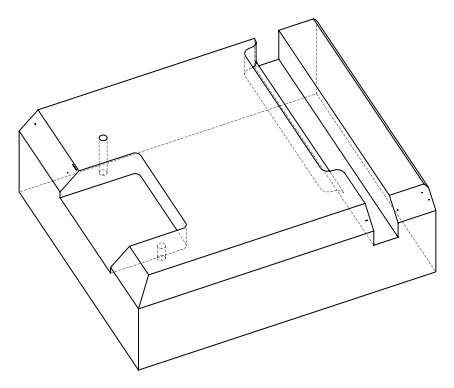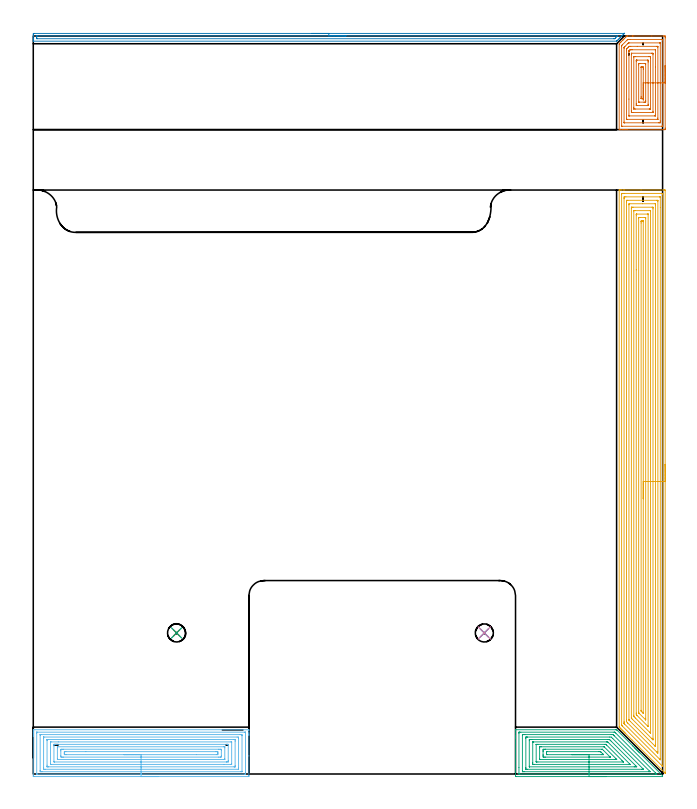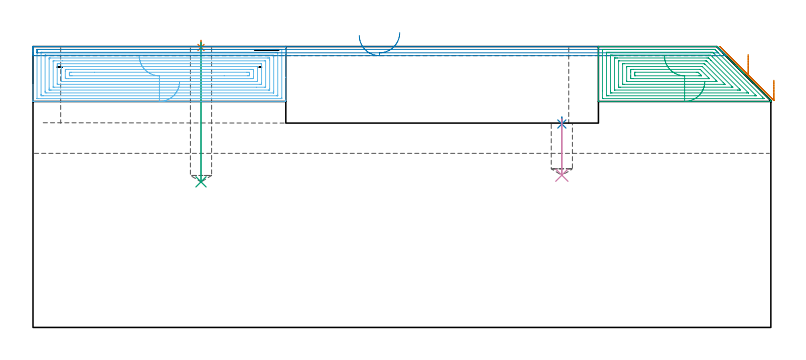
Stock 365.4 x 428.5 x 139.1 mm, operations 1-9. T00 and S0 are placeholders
(PLAN: 12 operations, 4 tool changes, 148.2 min)
(1 SPOT_DRILL | STEP1POCKET | NXT0321_9005460120000 | 0.03 min | 1 mm3)
(2 SPOT_DRILL_1 | STEP1POCKET_1 | NXT0321_9005460120000 | 0.04 min | 4166 mm3)
(3 DRILL_BLIND_HOLE_INTO_CENTER | STEP1POCKET | UGT0301_500 | 0.28 min | 5589 mm3)
(4 DRILL_BLIND_HOLE_INTO_CENTER_1 | STEP1POCKET_1 | UGT0301_500 | 0.12 min | 2106 mm3)
(5 AREA_MILL | FG_CHAMFER_SURFACE | UGT0205_001 | 26.37 min | 123327 mm3)
(6 AREA_MILL_1 | FG_CHAMFER_SURFACE_1 | UGT0205_001 | 10.41 min | 49435 mm3)
(7 AREA_MILL_2 | FG_CHAMFER_SURFACE_2 | UGT0205_001 | 4.66 min | 22391 mm3)
(8 AREA_MILL_3 | FG_CHAMFER_SURFACE_3 | UGT0205_001 | 5.63 min | 3437 mm3)
(9 AREA_MILL_4 | FG_CHAMFER_SURFACE_4 | UGT0205_001 | 6.2 min | 28720 mm3)
(10 MILL_OPEN_POCKET | POCKET_OPEN | NXT0201_012 | Follow Part, ap 4, ae 75% | 42.5 min | 713373 mm3)
(11 MILL_SLOT | SLOT_PARTIAL_RECTANGULAR | NXT0201_012 | Follow Part, ap 4, ae 75% | 48.45 min | 647174 mm3)
(12 MILL_RECTANGULAR_SLOT | SLOT_RECTANGULAR | UGT0201_004 | Follow Part, ap 8, ae 75% | 3.51 min | 192039 mm3)
(TOOL NXT0321_9005460120000 | NC Spot Drill, 142deg, 12mm, Carbide, Uncoated | D12 PA142 FL30 Z2)
(TOOL UGT0301_500 | Carbide Drill 10.5 mm | D10.5 PA118 FL87 Z2)
(TOOL UGT0205_001 | Chamfer Mill 20 x 3 x 45 deg. | D20 FL50 Z2)
(TOOL NXT0201_012 | ENDMILL 16mm [2P460-1600-NA 1630] | D16 FL38 Z6)
(TOOL UGT0201_004 | End Mill 32 mm | D32 FL53 Z6)
(OP 1 SPOT_DRILL)
G17 G21 G94 G90
T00 M6
G54
G17 G0 G90 X83.2 Y81.9 S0 M3
G43 Z149.1 H0
G94 G81 G98 Z138.648 F250. R142.1
G80
M5
M2
(OP 2 SPOT_DRILL_1)
G17 G21 G94 G90
T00 M6
G54
G17 G0 G90 X261.9 Y81.9 S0 M3
G43 Z149.1 H0
G94 G81 G98 Z100.748 F250. R104.2
G80
M5
M2
(OP 3 DRILL_BLIND_HOLE_INTO_CENTER)
G17 G21 G94 G90
T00 M6
G54
G17 G0 G90 X83.2 Y81.9 S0 M3
G43 Z149.1 H0
G94 G81 G98 Z72.1 F250. R141.1
G80
M5
M2
(OP 4 DRILL_BLIND_HOLE_INTO_CENTER_1)
G17 G21 G94 G90
T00 M6
G54
G17 G0 G90 X261.9 Y81.9 S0 M3
G43 Z149.1 H0
G94 G81 G98 Z75.4 F250. R103.2
G80
M5
M2
(OP 5 AREA_MILL)
G17 G21 G94 G90
T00 M6
G54
G17 G0 G90 X366.9 Y179.8 S1061 M3
G43 Z149.1 H0
Z122.4
G94 G1 Y179.762 Z121.528 F250.
Y179.648 Z120.664
Y179.459 Z119.812
Y179.197 Z118.98
Y178.863 Z118.174
Y178.46 Z117.4
Y177.992 Z116.664
Y177.46 Z115.972
Y176.871 Z115.329
Y176.228 Z114.74
Y175.536 Z114.208
Y174.8 Z113.74
Y174.026 Z113.337
Y173.22 Z113.003
Y172.388 Z112.741
Y171.536 Z112.552
Y170.672 Z112.438
Y169.8 Z112.4
X366.899 Y0.661 Z112.401
X366.898 Y0.628
X366.892 Y0.517 Z112.406
X366.834 Y0.57 Z112.464
X366.739 Y0.661 Z112.559
X347.596 Y19.804 Z131.703
X343.978 Y23.421 Z135.32
X343.809 Y23.589 Z135.486
X343.642 Y23.757 Z135.656
X343.532 Y23.867 Z135.766
X343.366 Y24.032 Z135.929
X343.203 Y24.196 Z136.095
X343.086 Y24.313 Z136.212
X342.923 Y24.474 Z136.372
X342.763 Y24.636 Z136.535
X342.639 Y24.76 Z136.659
X342.48 Y24.917 Z136.815
X342.324 Y25.075 Z136.974
X342.193 Y25.206 Z137.105
X342.038 Y25.36 Z137.258
X341.885 Y25.514 Z137.413
X341.747 Y25.652 Z137.551
X341.595 Y25.803 Z137.701
X341.445 Y25.954 Z137.852
X341.3 Y26.099 Z137.997
X341.152 Y26.246 Z138.143
X341.006 Y26.393 Z138.292
X340.854 Y26.545 Z138.444
X340.709 Y26.689 Z138.586
X340.567 Y26.832 Z138.731
X340.408 Y26.991 Z138.89
X340.241 Y27.162 Z139.055
X340.204 Y27.205 Z139.089
X340.2 Y27.437 Z139.1
Y338.94
X340.202 Y339.091 Z139.088
X340.224 Y339.1 Z139.067
X340.566 Z138.733
X340.957 Z138.342
X341.595 Z137.7
X342.799 Z136.498
X343.366 Z135.928
X352.895 Z126.403
X366.391 Z112.906
X366.677 Y339.097 Z112.621
X366.892 Y339.09 Z112.406
X366.899 Y338.873 Z112.399
X366.9 Y169.8 Z112.4
X365.486 Z113.814
X365.485 Y4.677 Z113.815
X365.481 Y4.479 Z113.819
X365.479 Y4.395 Z113.821
X365.435 Y4.427 Z113.865
X365.37 Y4.487 Z113.93
X365.174 Y4.677 Z114.126
X341.967 Y27.884 Z137.333
X341.794 Y28.06 Z137.506
X341.657 Y28.203 Z137.643
X341.621 Y28.244 Z137.679
X341.619 Y28.267 Z137.681
X341.617 Y28.32 Z137.683
X341.614 Y28.757 Z137.686
Y336.708
X341.616 Y336.926 Z137.684
X341.619 Y337.035 Z137.681
X341.621 Y337.081 Z137.679
X341.703 Y337.09 Z137.597
X342.094 Y337.098 Z137.206
X342.48 Y337.099 Z136.82
X342.977 Y337.1 Z136.323
X365.117 Z114.183
X365.356 Y337.097 Z113.944
X365.459 Y337.092 Z113.841
X365.475 Y337.09 Z113.825
X365.479 Y337.078 Z113.821
X365.482 Y337.03 Z113.818
X365.485 Y336.929 Z113.815
X365.486 Y336.728 Z113.814
Y169.8
X364.072 Z115.228
X364.071 Y8.801 Z115.229
X364.067 Y8.247 Z115.233
X364.056 Z115.244
X363.734 Y8.566 Z115.566
X343.366 Y28.933 Z135.934
X343.184 Y29.118 Z136.116
X343.094 Y29.212 Z136.206
X343.051 Y29.261 Z136.249
X343.035 Y29.287 Z136.265
X343.034 Y29.329 Z136.266
X343.03 Y29.669 Z136.27
X343.029 Y30.009 Z136.271
X343.028 Y30.561 Z136.272
X343.029 Y334.03 Z136.271
Y334.369
X343.034 Y334.923 Z136.266
X343.035 Y335.083 Z136.265
X343.195 Y335.095 Z136.105
X343.366 Y335.097 Z135.934
X344.076 Y335.1 Z135.224
X363.734 Y335.099 Z115.566
X363.91 Y335.097 Z115.39
X364.027 Y335.093 Z115.273
X364.064 Y335.09 Z115.236
X364.066 Y335.076 Z115.234
X364.069 Y335.036 Z115.231
X364.071 Y334.923 Z115.229
X364.072 Y328.898 Z115.228
Y169.8
X362.657 Z116.643
Y12.903
X362.65 Y12.111 Z116.65
X362.572 Y12.185 Z116.728
X362.395 Y12.357 Z116.905
X362.038 Y12.71 Z117.262
X345.137 Y29.613 Z134.163
X345.083 Y29.669 Z134.217
X344.45 Y30.361 Z134.85
X344.443 Y31.454 Z134.857
Y332.245
X344.447 Y332.941 Z134.853
X344.45 Y333.044 Z134.85
X344.454 Y333.09 Z134.846
X344.501 Y333.092 Z134.799
X344.713 Y333.096 Z134.587
X345.137 Y333.1 Z134.163
X345.175 Z134.125
X362. Z117.3
X362.398 Y333.096 Z116.902
X362.596 Y333.092 Z116.704
X362.642 Y333.09 Z116.658
X362.65 Y333.063 Z116.65
X362.652 Y333.002 Z116.648
X362.657 Y332.438 Z116.643
Y169.8
X361.243 Z118.057
Y17.006
X361.239 Y16.28 Z118.061
X361.236 Y16.12 Z118.064
X361.229 Y15.981 Z118.071
X361.077 Y16.126 Z118.223
X360.919 Y16.28 Z118.381
X346.637 Y30.561 Z132.663
X346.023 Y31.185 Z133.277
X345.89 Y31.323 Z133.41
X345.864 Y31.358 Z133.436
X345.861 Y31.399 Z133.439
X345.859 Y31.454 Z133.441
X345.857 Y31.62 Z133.443
Y330.46
X345.858 Y330.626 Z133.442
X345.862 Y330.794 Z133.438
X345.871 Y331.09 Z133.429
X346.023 Y331.094 Z133.277
X346.275 Y331.099 Z133.025
X353.801 Y331.1 Z125.499
X361.077 Y331.099 Z118.223
X361.168 Y331.097 Z118.132
X361.223 Y331.093 Z118.077
X361.233 Y331.091 Z118.067
X361.236 Y331.056 Z118.064
X361.239 Y330.961 Z118.061
X361.243 Y330.627 Z118.057
Y330.46
Y169.8
X359.829 Z119.471
X359.828 Y20.743 Z119.472
X359.826 Y20.219 Z119.474
X359.822 Y19.851 Z119.478
X359.82 Y19.839 Z119.48
X359.802 Y19.851 Z119.498
X359.306 Y20.342 Z119.994
X358.904 Y20.743 Z120.396
X347.794 Y31.855 Z131.506
X347.309 Y32.346 Z131.991
X347.278 Y32.384 Z132.022
X347.276 Y32.413 Z132.024
X347.273 Y32.478 Z132.027
X347.272 Y32.61 Z132.028
X347.271 Y32.873 Z132.029
Y328.309
X347.272 Y328.675 Z132.028
X347.275 Y328.938 Z132.025
X347.278 Y329.068 Z132.022
X347.281 Y329.09 Z132.019
X347.312 Y329.094 Z131.988
X347.374 Y329.098 Z131.926
X347.794 Y329.1 Z131.506
X348.258 Z131.042
X359.306 Y329.099 Z119.994
X359.774 Y329.096 Z119.526
X359.817 Y329.09 Z119.483
X359.822 Y329.048 Z119.478
X359.826 Y328.675 Z119.474
X359.828 Y328.149 Z119.472
X359.829 Y169.8 Z119.471
X358.415 Z120.885
X358.414 Y23.875 Z120.886
X358.413 Y23.766 Z120.887
X358.41 Y23.713 Z120.89
X358.409 Y23.701 Z120.891
X358.394 Y23.714 Z120.906
X358.279 Y23.824 Z121.021
X357.784 Y24.313 Z121.516
X349.565 Y32.532 Z129.735
X348.86 Y33.239 Z130.44
X348.759 Y33.346 Z130.541
X348.7 Y33.409 Z130.6
X348.692 Y33.462 Z130.608
X348.689 Y33.682 Z130.611
X348.685 Y34.125 Z130.615
X348.686 Y327.001 Z130.614
X348.687 Y327.056 Z130.613
X348.689 Y327.082 Z130.611
X348.69 Y327.088 Z130.61
X348.731 Y327.09 Z130.569
X349.148 Y327.098 Z130.152
X349.357 Y327.1 Z129.943
X358.212 Z121.088
X358.327 Y327.098 Z120.973
X358.346 Y327.097 Z120.954
X358.402 Y327.09 Z120.898
X358.414 Y326.896 Z120.886
X358.415 Y326.89 Z120.885
Y169.8
X357. Z122.3
Y27.884
X356.999 Y27.669 Z122.301
X356.997 Y27.595 Z122.303
X356.994 Y27.568 Z122.306
X356.993 Y27.566 Z122.307
X356.971 Y27.584 Z122.329
X356.869 Y27.681 Z122.431
X356.663 Y27.884 Z122.637
X350.451 Y34.097 Z128.849
X350.417 Y34.132 Z128.883
X350.107 Y34.478 Z129.193
X350.102 Y35.024 Z129.198
X350.1 Y35.377 Z129.2
X350.099 Y292.719 Z129.201
X350.1 Y324.566 Z129.2
X350.102 Y324.92 Z129.198
X350.104 Y325.02 Z129.196
X350.106 Y325.077 Z129.194
X350.122 Y325.09 Z129.178
X350.23 Y325.094 Z129.07
X350.451 Y325.1 Z128.849
X356.65 Z122.65
X356.87 Y325.095 Z122.43
X356.977 Y325.09 Z122.323
X356.994 Y325.087 Z122.306
X356.997 Y325.072 Z122.303
X356.999 Y325.042 Z122.301
X357. Y324.969 Z122.3
Y324.751
Y169.8
X355.586 Z123.714
Y32.346
X355.583 Y31.636 Z123.717
X355.579 Y31.454 Z123.721
X355.576 Y31.428 Z123.724
X355.572 Y31.431 Z123.728
X355.544 Y31.454 Z123.756
X351.973 Y35.024 Z127.327
X351.72 Y35.282 Z127.58
X351.551 Y35.457 Z127.749
X351.52 Y35.497 Z127.78
X351.518 Y35.516 Z127.782
X351.516 Y35.559 Z127.784
X351.514 Y35.737 Z127.786
Y35.917
Y322.784
X351.516 Y322.962 Z127.784
X351.518 Y323.051 Z127.782
X351.52 Y323.087 Z127.78
X351.561 Y323.093 Z127.739
X352.222 Y323.099 Z127.078
X352.44 Y323.1 Z126.86
X355.098 Y323.098 Z124.202
X355.564 Y323.09 Z123.736
X355.58 Y323.083 Z123.72
X355.582 Y323.058 Z123.718
X355.584 Y322.994 Z123.716
X355.586 Y322.865 Z123.714
Y322.606
Y169.8
X354.172 Z125.128
Y35.555
X354.17 Y35.435 Z125.13
X354.167 Y35.339 Z125.133
X354.165 Y35.293 Z125.135
X354.149 Y35.307 Z125.151
X353.993 Y35.457 Z125.307
X353.53 Y35.917 Z125.77
X353.107 Y36.342 Z126.193
X352.993 Y36.46 Z126.307
X352.938 Y36.519 Z126.362
X352.934 Y36.629 Z126.366
X352.93 Y36.809 Z126.37
X352.929 Y36.989 Z126.371
X352.928 Y319.93 Z126.372
X352.929 Y320.642 Z126.371
X352.931 Y320.82 Z126.369
X352.935 Y321.003 Z126.365
X352.943 Y321.09 Z126.357
X352.994 Y321.093 Z126.306
X353.107 Y321.096 Z126.193
X353.539 Y321.099 Z125.761
X353.993 Y321.096 Z125.307
X354.144 Y321.092 Z125.156
X354.164 Y321.09 Z125.136
X354.167 Y321.039 Z125.133
X354.17 Y320.943 Z125.13
X354.171 Y320.823 Z125.129
X354.172 Y320.642 Z125.128
Y169.8
Y168.928 Z125.166
Y168.064 Z125.28
Y167.212 Z125.469
Y166.38 Z125.731
Y165.574 Z126.065
Y164.8 Z126.468
Y164.064 Z126.936
Y163.372 Z127.468
Y162.729 Z128.057
Y162.14 Z128.7
Y161.608 Z129.392
Y161.14 Z130.128
Y160.737 Z130.902
Y160.403 Z131.708
Y160.141 Z132.54
Y159.952 Z133.391
Y159.838 Z134.256
Y159.8 Z135.128
G0 Z149.1
M5
M2
(OP 6 AREA_MILL_1)
G17 G21 G94 G90
T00 M6
G54
G17 G0 G90 X72.6 Y-1.5 S1061 M3
G43 Z149.1 H0
Z121.9
G94 G1 X72.562 Z121.028 F250.
X72.448 Z120.164
X72.259 Z119.312
X71.997 Z118.48
X71.663 Z117.674
X71.26 Z116.9
X70.792 Z116.164
X70.26 Z115.472
X69.671 Z114.829
X69.028 Z114.24
X68.336 Z113.708
X67.6 Z113.24
X66.826 Z112.837
X66.02 Z112.503
X65.188 Z112.241
X64.336 Z112.052
X63.472 Z111.938
X62.6 Z111.9
X0.6 Y-1.499 Z111.901
X0.007 Y-1.492 Z111.906
X0.003 Y-1.467 Z111.93
X0. Y-0.868 Z112.529
Y21.783 Z135.178
Y22.385 Z135.779
Y22.97 Z136.367
Y23.279 Z136.676
Y23.864 Z137.261
Y24.174 Z137.569
Y24.792 Z138.191
Y25.263 Z138.662
X0.006 Y25.639 Z139.03
X0.01 Y25.697 Z139.088
X0.154 Y25.7 Z139.1
X125.046
X125.19 Y25.697 Z139.088
X125.193 Y25.639 Z139.03
X125.2 Y25.263 Z138.662
Y23.865 Z137.261
Y23.279 Z136.676
Y22.97 Z136.367
Y22.385 Z135.779
Y10.494 Z123.891
Y-0.868 Z112.529
X125.198 Y-1.163 Z112.235
X125.19 Y-1.492 Z111.906
X124.862 Y-1.499 Z111.899
X62.6 Y-1.5 Z111.9
Y-0.086 Z113.314
X2.384 Y-0.085 Z113.315
X2.273 Y-0.084 Z113.316
X2.05 Y-0.079 Z113.321
X2.009 Y-0.075 Z113.325
X2.006 Y-0.062 Z113.338
X2.003 Y-0.029 Z113.371
X2.001 Y0.026 Z113.426
X2. Y23.664 Z137.064
X2.004 Y24.174 Z137.574
X2.007 Y24.269 Z137.669
X2.009 Y24.276 Z137.676
X2.028 Y24.279 Z137.679
X2.087 Y24.283 Z137.683
X2.161 Y24.285 Z137.685
X2.273 Y24.286 Z137.686
X122.816 Y24.285 Z137.685
X122.927 Y24.284 Z137.684
X123.15 Y24.279 Z137.679
X123.191 Y24.275 Z137.675
X123.194 Y24.262 Z137.662
X123.197 Y24.229 Z137.629
X123.199 Y24.174 Z137.574
X123.2 Y0.535 Z113.935
X123.196 Y0.026 Z113.426
X123.193 Y-0.069 Z113.331
X123.191 Y-0.076 Z113.324
X123.172 Y-0.079 Z113.321
X123.114 Y-0.083 Z113.317
X123.039 Y-0.085 Z113.315
X122.927 Y-0.086 Z113.314
X62.6
Y1.328 Z114.728
X5.061 Y1.329 Z114.729
X4.653
X4.169 Y1.333 Z114.733
X4.017 Y1.335 Z114.735
X4.006 Y1.646 Z115.046
X4.002 Y1.815 Z115.215
X4. Y1.984 Z115.384
Y22.554 Z135.954
X4.002 Y22.723 Z136.123
X4.007 Y22.835 Z136.235
X4.012 Y22.866 Z136.266
X4.019 Y22.868 Z136.268
X4.047 Y22.87 Z136.27
X4.169 Y22.871 Z136.271
X4.575 Y22.872 Z136.272
X120.139 Y22.871 Z136.271
X120.547
X121.031 Y22.867 Z136.267
X121.183 Y22.865 Z136.265
X121.194 Y22.554 Z135.954
X121.198 Y22.385 Z135.785
X121.2 Y22.216 Z135.616
Y1.646 Z115.046
X121.198 Y1.477 Z114.877
X121.193 Y1.365 Z114.765
X121.188 Y1.334 Z114.734
X121.181 Y1.332 Z114.732
X121.153 Y1.33 Z114.73
X121.031 Y1.329 Z114.729
X120.625 Y1.328 Z114.728
X62.6
Y2.743 Z116.143
X6.811
X6.01 Y2.762 Z116.162
X6. Y3.556 Z116.956
Y3.604 Z117.004
Y20.596 Z133.996
X6.004 Y21.439 Z134.839
X6.01 Y21.451 Z134.851
X6.014 Y21.453 Z134.853
X6.04 Y21.456 Z134.856
X6.093 Y21.457 Z134.857
X6.201
X118.389
X119.19 Y21.438 Z134.838
X119.2 Y20.644 Z134.044
Y20.596 Z133.996
Y3.604 Z117.004
X119.196 Y2.761 Z116.161
X119.191 Y2.749 Z116.149
X119.186 Y2.746 Z116.146
X119.16 Y2.744 Z116.144
X119.107 Y2.743 Z116.143
X118.999
X62.6
Y4.157 Z117.557
X8.969
X8.629 Y4.158 Z117.558
X8.073 Y4.162 Z117.562
X8.025 Y4.164 Z117.564
X8.01 Y4.179 Z117.579
X8.004 Y4.231 Z117.631
X8.001 Y4.498 Z117.898
X8. Y5.129 Z118.529
Y19.438 Z132.838
X8.002 Y19.702 Z133.102
X8.008 Y20.017 Z133.417
X8.009 Y20.032 Z133.432
X8.027 Y20.036 Z133.436
X8.085 Y20.04 Z133.44
X8.175 Y20.042 Z133.442
X8.289 Y20.043 Z133.443
X8.629
X116.231
X116.571 Y20.042 Z133.442
X117.127 Y20.038 Z133.438
X117.175 Y20.036 Z133.436
X117.19 Y20.021 Z133.421
X117.196 Y19.969 Z133.369
X117.198 Y19.702 Z133.102
X117.2 Y19.071 Z132.471
Y4.762 Z118.162
X117.198 Y4.498 Z117.898
X117.192 Y4.183 Z117.583
X117.191 Y4.168 Z117.568
X117.174 Y4.164 Z117.564
X117.115 Y4.16 Z117.56
X117.025 Y4.158 Z117.558
X116.911 Y4.157 Z117.557
X116.571
X62.6
Y5.571 Z118.971
X10.413
X10.234 Y5.572 Z118.972
X10.058 Y5.576 Z118.976
X10.021 Y5.578 Z118.978
X10.01 Y5.597 Z118.997
X10.006 Y5.631 Z119.031
X10.001 Y5.806 Z119.206
Y18.327 Z131.727
X10.004 Y18.465 Z131.865
X10.01 Y18.575 Z131.975
X10.02 Y18.622 Z132.022
X10.057 Y18.624 Z132.024
X10.413 Y18.628 Z132.028
X14.511 Y18.629 Z132.029
X114.787
X114.966 Y18.628 Z132.028
X115.142 Y18.624 Z132.024
X115.179 Y18.622 Z132.022
X115.19 Y18.603 Z132.003
X115.194 Y18.569 Z131.969
X115.199 Y18.394 Z131.794
Y5.873 Z119.273
X115.196 Y5.735 Z119.135
X115.19 Y5.625 Z119.025
X115.18 Y5.578 Z118.978
X115.143 Y5.576 Z118.976
X114.787 Y5.572 Z118.972
X110.689 Y5.571 Z118.971
X62.6
Y6.985 Z120.385
X12.392 Y6.986 Z120.386
X12.197 Y6.988 Z120.388
X12.012 Y6.992 Z120.392
X12.005 Y7.181 Z120.581
X12.001 Y7.378 Z120.778
X12. Y16.322 Z129.722
X12.006 Y17.019 Z130.419
X12.009 Y17.208 Z130.608
X12.197 Y17.21 Z130.61
X12.894 Y17.214 Z130.614
X13.089 Y17.215 Z130.615
X112.808 Y17.214 Z130.614
X113.003 Y17.212 Z130.612
X113.188 Y17.208 Z130.608
X113.195 Y17.019 Z130.419
X113.199 Y16.822 Z130.222
X113.2 Y7.878 Z121.278
X113.194 Y7.181 Z120.581
X113.191 Y6.992 Z120.392
X113.003 Y6.99 Z120.39
X112.306 Y6.986 Z120.386
X112.111 Y6.985 Z120.385
X62.6
Y8.4 Z121.8
X14.14
X14.06 Y8.402 Z121.802
X14.024 Y8.405 Z121.805
X14.01 Y8.407 Z121.807
X14.008 Y8.428 Z121.828
X14.004 Y8.532 Z121.932
X14. Y8.951 Z122.351
Y15.23 Z128.63
X14.007 Y15.668 Z129.068
X14.01 Y15.776 Z129.176
X14.015 Y15.794 Z129.194
X14.047 Y15.796 Z129.196
X14.115 Y15.798 Z129.198
X14.305 Y15.8 Z129.2
X110.65
X111.06
X111.14 Y15.798 Z129.198
X111.176 Y15.795 Z129.195
X111.19 Y15.793 Z129.193
X111.192 Y15.772 Z129.172
X111.196 Y15.668 Z129.068
X111.2 Y15.249 Z128.649
Y8.97 Z122.37
X111.193 Y8.532 Z121.932
X111.19 Y8.424 Z121.824
X111.185 Y8.406 Z121.806
X111.153 Y8.404 Z121.804
X111.085 Y8.402 Z121.802
X110.895 Y8.4 Z121.8
X62.6
Y9.814 Z123.214
X17.6
X16.706 Y9.816 Z123.216
X16.658 Y9.818 Z123.218
X16.01 Y9.864 Z123.264
X16.001 Y10.522 Z123.922
X16. Y13.442 Z126.842
X16.003 Y14.098 Z127.498
X16.01 Y14.336 Z127.736
X16.611 Y14.383 Z127.783
X16.658 Y14.384 Z127.784
X17.5 Y14.386 Z127.786
X107.6
X108.494 Y14.384 Z127.784
X108.542 Y14.382 Z127.782
X109.19 Y14.336 Z127.736
X109.199 Y13.678 Z127.078
X109.2 Y10.758 Z124.158
X109.197 Y10.102 Z123.502
X109.19 Y9.864 Z123.264
X108.589 Y9.817 Z123.217
X108.542 Y9.816 Z123.216
X107.7 Y9.814 Z123.214
X62.6
Y11.228 Z124.628
X19.334
X18.865 Y11.229 Z124.629
X18.442 Y11.231 Z124.631
X18.028 Y11.235 Z124.635
X18.01 Y11.653 Z125.053
X18.004 Y12.091 Z125.491
X18.01 Y12.547 Z125.947
X18.025 Y12.965 Z126.365
X18.442 Y12.968 Z126.368
X18.911 Y12.971 Z126.371
X30.507 Y12.972 Z126.372
X105.866
X106.335 Y12.971 Z126.371
X106.758 Y12.969 Z126.369
X107.172 Y12.965 Z126.365
X107.19 Y12.547 Z125.947
X107.196 Y12.109 Z125.509
X107.19 Y11.653 Z125.053
X107.175 Y11.235 Z124.635
X106.758 Y11.232 Z124.632
X106.289 Y11.229 Z124.629
X94.698 Y11.228 Z124.628
X62.6
X61.728 Z124.666
X60.864 Z124.78
X60.012 Z124.969
X59.18 Z125.231
X58.374 Z125.565
X57.6 Z125.968
X56.864 Z126.436
X56.172 Z126.968
X55.529 Z127.557
X54.94 Z128.2
X54.408 Z128.892
X53.94 Z129.628
X53.537 Z130.402
X53.203 Z131.208
X52.941 Z132.04
X52.752 Z132.891
X52.638 Z133.756
X52.6 Z134.628
G0 Z149.1
M5
M2
(OP 7 AREA_MILL_2)
G17 G21 G94 G90
T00 M6
G54
G17 G0 G90 X366.9 Y411.3 S1061 M3
G43 Z149.1 H0
Z122.4
G94 G1 Y411.262 Z121.528 F250.
Y411.148 Z120.663
Y410.959 Z119.812
Y410.697 Z118.98
Y410.363 Z118.174
Y409.96 Z117.4
Y409.491 Z116.664
Y408.96 Z115.972
Y408.371 Z115.329
Y407.728 Z114.74
Y407.036 Z114.208
Y406.3 Z113.74
Y405.526 Z113.337
Y404.72 Z113.003
Y403.888 Z112.741
Y403.036 Z112.552
Y402.172 Z112.438
Y401.3 Z112.4
Y375.026
X366.899 Y374.648 Z112.401
X366.893 Y374.144 Z112.403
X366.891 Y374.108 Z112.405
X366.391 Y374.1 Z112.906
X344.798 Z134.496
X344.251 Z135.042
X343.574 Z135.724
X343.366 Z135.931
X342.688 Z136.609
X342.48 Z136.816
X342.064 Z137.234
X341.125 Z138.174
X340.437 Y374.101 Z138.861
X340.206 Y374.11 Z139.092
X340.2 Y374.204 Z139.1
Y423.509
X340.207 Y424. Z139.093
X340.227 Y424.027 Z139.073
X340.709 Y424.511 Z138.587
X341.039 Y424.839 Z138.261
X341.267 Y425.067 Z138.033
X341.485 Y425.286 Z137.813
X341.595 Y425.397 Z137.701
X342.161 Y425.961 Z137.139
X342.374 Y426.175 Z136.924
X342.48 Y426.282 Z136.816
X342.923 Y426.723 Z136.376
X343.366 Y427.168 Z135.93
X343.809 Y427.609 Z135.491
X344.251 Y428.053 Z135.045
X344.447 Y428.248 Z134.852
X344.548 Y428.348 Z134.752
X344.694 Y428.491 Z134.605
X344.7 Y428.494 Z134.6
X345.072 Y428.5 Z134.228
X347.794 Z131.503
X348.002 Z131.296
X348.679 Z130.614
X359.137 Z120.16
X365.844 Z113.452
X366.391 Y428.496 Z112.906
X366.891 Y428.492 Z112.405
X366.893 Y428.456 Z112.403
X366.899 Y427.951 Z112.401
X366.9 Y427.441 Z112.4
Y401.3
X365.486 Z113.814
X365.485 Y376.425 Z113.815
X365.48 Y376.208 Z113.82
X365.477 Y376.11 Z113.823
X365.268 Y376.106 Z114.032
X364.943 Y376.101 Z114.357
X341.918 Z137.382
X341.73 Y376.106 Z137.57
X341.671 Y376.11 Z137.629
X341.621 Y376.119 Z137.679
X341.614 Y376.425 Z137.686
Y422.621
X341.619 Y422.838 Z137.681
X341.621 Y422.942 Z137.679
X341.679 Y423.017 Z137.621
X341.88 Y423.224 Z137.42
X342.16 Y423.51 Z137.14
X344.825 Y426.175 Z134.475
X344.983 Y426.329 Z134.317
X345.137 Y426.477 Z134.163
X345.703 Y426.495 Z133.597
X346.023 Y426.498 Z133.277
X346.584 Y426.5 Z132.716
X365.182 Y426.499 Z114.118
X365.37 Y426.494 Z113.93
X365.429 Y426.49 Z113.871
X365.479 Y426.481 Z113.821
X365.486 Y426.175 Z113.814
Y401.3
X364.072 Z115.228
X364.071 Y379.09 Z115.229
X364.07 Y378.753 Z115.23
X364.066 Y378.202 Z115.234
X364.065 Y378.127 Z115.235
X363.937 Y378.11 Z115.363
X363.834 Y378.102 Z115.466
X363.734 Y378.101 Z115.566
X362.95 Y378.1 Z116.35
X343.366 Y378.101 Z135.934
X343.264 Y378.103 Z136.036
X343.062 Y378.11 Z136.238
X343.034 Y378.116 Z136.266
X343.032 Y378.125 Z136.268
X343.03 Y378.154 Z136.27
X343.029 Y378.202 Z136.271
X343.028 Y378.541 Z136.272
X343.029 Y421.182 Z136.271
X343.033 Y421.733 Z136.267
X343.035 Y421.9 Z136.265
X343.044 Y421.933 Z136.256
X343.064 Y421.958 Z136.236
X343.101 Y421.998 Z136.199
X343.366 Y422.266 Z135.934
X343.543 Y422.444 Z135.757
X345.137 Y424.038 Z134.163
X345.317 Y424.217 Z133.983
X345.501 Y424.398 Z133.799
X345.559 Y424.448 Z133.741
X345.625 Y424.488 Z133.675
X345.819 Y424.496 Z133.481
X345.922 Y424.499 Z133.378
X363.734 Z115.566
X363.836 Y424.497 Z115.464
X364.038 Y424.49 Z115.262
X364.066 Y424.484 Z115.234
X364.068 Y424.475 Z115.232
X364.07 Y424.446 Z115.23
X364.071 Y424.398 Z115.229
X364.072 Y424.059 Z115.228
Y401.3
X362.657 Z116.643
Y380.867
X362.655 Y380.173 Z116.645
X362.652 Y380.126 Z116.648
X362.65 Y380.11 Z116.65
X362.631 Y380.108 Z116.669
X362.536 Y380.103 Z116.764
X362.345 Y380.101 Z116.955
X345.016 Y380.1 Z134.284
X344.705 Y380.102 Z134.595
X344.549 Y380.106 Z134.751
X344.472 Y380.11 Z134.828
X344.449 Y380.118 Z134.851
X344.448 Y380.143 Z134.852
X344.443 Y380.675 Z134.857
Y419.956
X344.445 Y420.65 Z134.855
X344.448 Y420.844 Z134.852
X344.45 Y420.883 Z134.85
X344.48 Y420.92 Z134.82
X344.544 Y420.99 Z134.756
X344.642 Y421.092 Z134.658
X345.281 Y421.733 Z134.019
X345.654 Y422.102 Z133.646
X346.023 Y422.462 Z133.277
X346.055 Y422.49 Z133.245
X346.083 Y422.494 Z133.217
X346.145 Y422.498 Z133.155
X346.908 Y422.5 Z132.392
X350.702 Z128.598
X362.084 Z117.216
X362.395 Y422.498 Z116.905
X362.551 Y422.494 Z116.749
X362.628 Y422.49 Z116.672
X362.651 Y422.482 Z116.649
X362.652 Y422.457 Z116.648
X362.657 Y421.925 Z116.643
Y401.3
X361.243 Z118.057
Y382.478
X361.242 Y382.311 Z118.058
X361.24 Y382.201 Z118.06
X361.236 Y382.12 Z118.064
X361.212 Y382.11 Z118.088
X361.077 Y382.106 Z118.223
X360.733 Y382.101 Z118.567
X345.945 Y382.1 Z133.355
X345.898 Y382.102 Z133.402
X345.872 Y382.106 Z133.428
X345.864 Y382.109 Z133.436
X345.862 Y382.146 Z133.438
X345.858 Y382.478 Z133.442
X345.857 Y391.875 Z133.443
Y419.234
X345.86 Y419.595 Z133.44
X345.864 Y419.775 Z133.436
X345.87 Y419.86 Z133.43
X345.956 Y419.956 Z133.344
X345.989 Y419.99 Z133.311
X346.023 Y420.024 Z133.277
X346.438 Y420.428 Z132.862
X346.504 Y420.49 Z132.796
X346.637 Y420.494 Z132.663
X346.908 Y420.498 Z132.392
X347.252 Y420.5 Z132.048
X347.794 Z131.506
X361.155 Z118.145
X361.202 Y420.498 Z118.098
X361.228 Y420.494 Z118.072
X361.236 Y420.491 Z118.064
X361.238 Y420.454 Z118.062
X361.242 Y420.122 Z118.058
X361.243 Y410.545 Z118.057
Y401.3
X359.829 Z119.471
Y384.785
X359.826 Y384.421 Z119.474
X359.822 Y384.16 Z119.478
X359.812 Y384.11 Z119.488
X359.732 Y384.104 Z119.568
X359.625 Y384.101 Z119.675
X348.113 Y384.1 Z131.187
X347.794 Y384.102 Z131.506
X347.474 Y384.108 Z131.826
X347.278 Y384.116 Z132.022
X347.274 Y384.246 Z132.026
X347.272 Y384.421 Z132.028
X347.271 Y384.945 Z132.029
Y417.815
X347.274 Y418.179 Z132.026
X347.278 Y418.44 Z132.022
X347.288 Y418.49 Z132.012
X347.368 Y418.495 Z131.932
X347.475 Y418.499 Z131.825
X358.987 Y418.5 Z120.313
X359.306 Y418.498 Z119.994
X359.626 Y418.492 Z119.674
X359.822 Y418.484 Z119.478
X359.826 Y418.354 Z119.474
X359.828 Y418.179 Z119.472
X359.829 Y417.655 Z119.471
Y401.3
X358.415 Z120.885
Y386.197
X358.413 Y386.142 Z120.887
X358.411 Y386.117 Z120.889
X358.41 Y386.111 Z120.89
X358.312 Y386.108 Z120.988
X357.924 Y386.102 Z121.376
X357.729 Y386.1 Z121.571
X357.632 Z121.668
X349.565 Z129.735
X348.772 Y386.104 Z130.528
X348.732 Y386.11 Z130.568
X348.688 Y386.189 Z130.612
X348.687 Y386.197 Z130.613
X348.685 Y387.08 Z130.615
Y416.402
X348.687 Y416.457 Z130.613
X348.689 Y416.483 Z130.611
X348.69 Y416.489 Z130.61
X348.788 Y416.492 Z130.512
X349.176 Y416.498 Z130.124
X349.565 Y416.5 Z129.735
X357.535 Z121.765
X358.328 Y416.495 Z120.972
X358.368 Y416.49 Z120.932
X358.412 Y416.411 Z120.888
X358.413 Y416.402 Z120.887
X358.415 Y415.52 Z120.885
Y401.3
X357.001 Z122.299
X357. Y388.863 Z122.3
X356.999 Y388.512 Z122.301
X356.995 Y388.159 Z122.305
X356.994 Y388.118 Z122.306
X356.98 Y388.11 Z122.32
X356.934 Y388.105 Z122.366
X356.84 Y388.102 Z122.46
X356.65 Y388.1 Z122.65
X356.524 Z122.776
X350.45 Y388.101 Z128.85
X350.323 Y388.102 Z128.977
X350.121 Y388.11 Z129.179
X350.107 Y388.173 Z129.193
X350.103 Y388.323 Z129.197
X350.1 Y388.863 Z129.2
Y389.215
Y413.737
X350.101 Y414.088 Z129.199
X350.105 Y414.441 Z129.195
X350.106 Y414.482 Z129.194
X350.12 Y414.49 Z129.18
X350.166 Y414.495 Z129.134
X350.26 Y414.498 Z129.04
X350.45 Y414.5 Z128.85
X350.576 Z128.724
X356.65 Y414.499 Z122.65
X356.777 Y414.498 Z122.523
X356.979 Y414.49 Z122.321
X356.994 Y414.427 Z122.306
X356.997 Y414.277 Z122.303
X357. Y413.737 Z122.3
Y413.385
X357.001 Y401.3 Z122.299
X355.586 Z123.714
Y390.818
X355.585 Y390.639 Z123.715
X355.582 Y390.284 Z123.718
X355.579 Y390.116 Z123.721
X355.409 Y390.107 Z123.891
X354.878 Y390.102 Z124.422
X354.53 Y390.1 Z124.77
X351.873 Z127.427
X351.572 Y390.104 Z127.728
X351.54 Y390.106 Z127.76
X351.522 Y390.11 Z127.778
X351.52 Y390.128 Z127.78
X351.517 Y390.238 Z127.783
X351.514 Y390.461 Z127.786
Y411.782
X351.515 Y411.961 Z127.785
X351.518 Y412.315 Z127.782
X351.521 Y412.483 Z127.779
X351.691 Y412.493 Z127.609
X352.222 Y412.498 Z127.078
X352.57 Y412.5 Z126.73
X355.227 Z124.073
X355.528 Y412.496 Z123.772
X355.56 Y412.494 Z123.74
X355.578 Y412.49 Z123.722
X355.58 Y412.472 Z123.72
X355.583 Y412.362 Z123.717
X355.586 Y412.139 Z123.714
Y401.3
X354.172 Z125.128
Y392.237
X354.17 Y392.176 Z125.13
X354.166 Y392.13 Z125.134
X354.164 Y392.11 Z125.136
X354.15 Y392.108 Z125.15
X353.993 Y392.104 Z125.307
X353.421 Y392.101 Z125.879
X353.107 Y392.107 Z126.193
X353.003 Y392.11 Z126.297
X352.935 Y392.125 Z126.365
X352.932 Y392.237 Z126.368
X352.929 Y392.416 Z126.371
X352.928 Y392.596 Z126.372
Y393.305
Y410.363
X352.93 Y410.423 Z126.37
X352.934 Y410.47 Z126.366
X352.936 Y410.49 Z126.364
X352.95 Y410.492 Z126.35
X353.107 Y410.496 Z126.193
X353.679 Y410.499 Z125.621
X353.993 Y410.493 Z125.307
X354.097 Y410.49 Z125.203
X354.165 Y410.475 Z125.135
X354.168 Y410.363 Z125.132
X354.171 Y410.184 Z125.129
X354.172 Y410.004 Z125.128
Y409.295
Y401.3
Y400.428 Z125.166
Y399.563 Z125.28
Y398.712 Z125.469
Y397.88 Z125.731
Y397.074 Z126.065
Y396.3 Z126.468
Y395.564 Z126.936
Y394.872 Z127.467
Y394.229 Z128.057
Y393.64 Z128.7
Y393.108 Z129.392
Y392.64 Z130.128
Y392.237 Z130.902
Y391.903 Z131.708
Y391.641 Z132.54
Y391.452 Z133.391
Y391.338 Z134.256
Y391.3 Z135.128
G0 Z149.1
M5
M2
(OP 8 AREA_MILL_3)
G17 G21 G94 G90
T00 M6
G54
G17 G0 G90 X161.6 Y430. S1061 M3
G43 Z149.1 H0
Z144.6
G94 G1 X161.638 Z143.728 F250.
X161.752 Z142.864
X161.941 Z142.012
X162.203 Z141.18
X162.537 Z140.374
X162.94 Z139.6
X163.409 Z138.864
X163.94 Z138.172
X164.529 Z137.529
X165.172 Z136.94
X165.864 Z136.409
X166.6 Z135.94
X167.374 Z135.537
X168.18 Z135.203
X169.012 Z134.941
X169.864 Z134.752
X170.729 Z134.638
X171.6 Z134.6
X342.914
X343.184 Y429.996 Z134.604
X343.185 Y429.995 Z134.605
X343.184 Y429.984 Z134.616
X343.089 Y429.889 Z134.711
X342.719 Y429.517 Z135.079
X342.232 Y429.032 Z135.568
X341.835 Y428.634 Z135.963
X341.696 Y428.495 Z136.104
X341.392 Y428.192 Z136.408
X340.952 Y427.75 Z136.847
X340.803 Y427.602 Z136.997
X340.517 Y427.317 Z137.283
X340.068 Y426.866 Z137.73
X339.586 Y426.386 Z138.214
X339.184 Y425.983 Z138.614
X339.017 Y425.817 Z138.783
X338.884 Y425.684 Z138.915
X338.709 Y425.513 Z139.081
X338.696 Y425.504 Z139.089
X338.571 Y425.5 Z139.1
X0.165
X0.008 Y425.502 Z139.088
X0. Y425.515 Z139.076
Y425.857 Z138.743
Y426.213 Z138.387
Y426.866 Z137.729
Y428.077 Z136.52
Y428.634 Z135.96
Y429.239 Z135.356
X0.003 Y429.517 Z135.078
X0.009 Y429.991 Z134.605
X0.13 Y429.994 Z134.603
X0.612 Y430. Z134.6
X171.6
Y428.586 Z136.014
X339.066 Y428.585 Z136.015
X339.31 Y428.579 Z136.021
X339.284 Y428.545 Z136.055
X339.199 Y428.453 Z136.147
X339.107 Y428.358 Z136.242
X339.017 Y428.266 Z136.334
X338.124 Y427.375 Z137.225
X337.863 Y427.124 Z137.476
X337.648 Y426.921 Z137.679
X337.231 Y426.915 Z137.685
X337.182
X2.348
X2.01 Y426.922 Z137.678
X2.006 Y427.03 Z137.57
X2.001 Y427.259 Z137.341
X2. Y427.75 Z136.85
X2.001 Y428.142 Z136.458
X2.009 Y428.536 Z136.064
X2.011 Y428.58 Z136.02
X2.029 Y428.582 Z136.018
X2.081 Y428.584 Z136.016
X2.186 Y428.585 Z136.015
X2.397 Y428.586 Z136.014
X171.6
X172.472 Z136.052
X173.337 Z136.166
X174.188 Z136.355
X175.02 Z136.617
X175.826 Z136.951
X176.6 Z137.354
X177.336 Z137.823
X178.028 Z138.354
X178.671 Z138.943
X179.261 Z139.586
X179.792 Z140.278
X180.26 Z141.014
X180.663 Z141.788
X180.997 Z142.594
X181.259 Z143.426
X181.448 Z144.278
X181.562 Z145.143
X181.6 Z146.014
G0 Z149.1
M5
M2
(OP 9 AREA_MILL_4)
G17 G21 G94 G90
T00 M6
G54
G17 G0 G90 X332.7 Y-1.5 S1061 M3
G43 Z149.1 H0
Z121.9
G94 G1 X332.662 Z121.028 F250.
X332.548 Z120.163
X332.359 Z119.312
X332.097 Z118.48
X331.763 Z117.674
X331.36 Z116.9
X330.892 Z116.164
X330.36 Z115.472
X329.771 Z114.829
X329.128 Z114.24
X328.436 Z113.708
X327.7 Z113.24
X326.926 Z112.837
X326.12 Z112.503
X325.288 Z112.241
X324.436 Z112.052
X323.572 Z111.938
X322.7 Z111.9
X280.538
X280.274 Y-1.497 Z111.902
X280.01 Y-1.491 Z111.905
X280. Y-1.22 Z112.176
Y20.949 Z134.343
Y21.491 Z134.884
Y22.195 Z135.593
Y22.385 Z135.782
Y25.433 Z138.831
X280.006 Y25.663 Z139.056
X280.01 Y25.697 Z139.089
X280.094 Y25.7 Z139.1
X338.233
X338.695 Y25.698 Z139.088
X338.871 Y25.529 Z138.929
X338.88 Y25.521 Z138.921
X347.997 Y16.403 Z129.803
X348.278 Y16.125 Z129.519
X348.885 Y15.515 Z128.915
X349.172 Y15.23 Z128.625
X349.329 Y15.072 Z128.47
X349.461 Y14.94 Z128.338
X349.619 Y14.783 Z128.178
X349.773 Y14.629 Z128.026
X349.912 Y14.489 Z127.887
X350.067 Y14.336 Z127.731
X350.216 Y14.185 Z127.583
X350.363 Y14.039 Z127.436
X350.514 Y13.889 Z127.284
X350.66 Y13.741 Z127.139
X350.813 Y13.588 Z126.986
X350.961 Y13.441 Z126.837
X351.104 Y13.297 Z126.695
X351.264 Y13.137 Z126.535
X351.408 Y12.994 Z126.39
X351.548 Y12.853 Z126.251
X351.714 Y12.687 Z126.085
X351.855 Y12.547 Z125.943
X351.992 Y12.41 Z125.807
X352.165 Y12.236 Z125.634
X365.343 Y-0.943 Z112.456
X365.39 Y-1. Z112.396
X365.4 Y-1.057 Z112.34
X365.399 Y-1.315 Z112.083
Y-1.497 Z111.902
X365.396 Y-1.498 Z111.901
X365.306 Y-1.5 Z111.9
X322.7
Y-0.086 Z113.314
X282.424 Y-0.085 Z113.315
X282.313 Y-0.084 Z113.316
X282.202 Y-0.08 Z113.32
X282.01 Y-0.072 Z113.328
X282.007 Y0.026 Z113.426
X282.002 Y0.34 Z113.74
X282. Y3.807 Z117.207
X282.001 Y23.594 Z136.994
X282.008 Y24.174 Z137.574
X282.01 Y24.251 Z137.651
X282.024 Y24.279 Z137.679
X282.091 Y24.282 Z137.682
X282.203 Y24.285 Z137.685
X282.313
X283.09 Y24.286 Z137.686
X337.235 Y24.285 Z137.685
X337.346 Y24.284 Z137.684
X337.457 Y24.282 Z137.682
X337.663 Y24.275 Z137.675
X337.769 Y24.174 Z137.574
X338.233 Y23.716 Z137.116
X361.312 Y0.638 Z114.038
X361.917 Y0.026 Z113.426
X362.003 Y-0.065 Z113.335
X362.01 Y-0.079 Z113.321
X361.905 Y-0.082 Z113.318
X361.757 Y-0.084 Z113.316
X361.534 Y-0.086 Z113.314
X361.423
X322.7
Y1.328 Z114.728
X284.976 Y1.329 Z114.729
X284.57
X284.088 Y1.333 Z114.733
X284.022 Y1.335 Z114.735
X284.01 Y1.339 Z114.739
X284.006 Y1.429 Z114.829
X284.002 Y1.548 Z114.948
X284. Y1.904 Z115.304
X284.001 Y22.563 Z135.963
X284.006 Y22.741 Z136.141
X284.01 Y22.856 Z136.256
X284.031 Y22.865 Z136.265
X284.088 Y22.866 Z136.266
X284.495 Y22.87 Z136.27
X284.976 Y22.871 Z136.271
X285.381 Y22.872 Z136.272
X335.571 Y22.871 Z136.271
X335.977 Y22.87 Z136.27
X336.458 Y22.867 Z136.267
X336.614 Y22.865 Z136.265
X336.778 Y22.711 Z136.111
X337.113 Y22.385 Z135.785
X337.346 Y22.155 Z135.555
X357.761 Y1.739 Z115.139
X358.083 Y1.408 Z114.808
X358.153 Y1.334 Z114.734
X358.112 Y1.332 Z114.732
X358.059 Y1.33 Z114.73
X357.761 Y1.329 Z114.729
X357.356 Y1.328 Z114.728
X322.7
Y2.743 Z116.143
X286.718
X286.312 Y2.745 Z116.145
X286.109 Y2.747 Z116.147
X286.016 Y2.749 Z116.149
X286.01 Y2.818 Z116.218
X286.001 Y3.465 Z116.865
X286. Y3.604 Z117.004
X286.001 Y20.596 Z133.996
X286.006 Y21.347 Z134.747
X286.013 Y21.45 Z134.85
X286.111 Y21.453 Z134.853
X286.324 Y21.455 Z134.855
X286.751 Y21.457 Z134.857
X286.784
X334.716
X335.571 Y21.45 Z134.85
X336.455 Y20.596 Z133.996
X354.27 Y2.78 Z116.18
X354.283 Y2.761 Z116.161
X354.29 Y2.75 Z116.15
X354.275 Y2.748 Z116.148
X354.211 Y2.744 Z116.144
X354.177 Y2.743 Z116.143
X353.323
X322.7
Y4.157 Z117.557
X288.188 Y4.158 Z117.558
X288.091 Y4.159 Z117.559
X288.033 Y4.162 Z117.562
X288.01 Y4.165 Z117.565
X288.008 Y4.181 Z117.581
X288.003 Y4.321 Z117.721
X288.001 Y4.498 Z117.898
X288. Y19.338 Z132.738
X288.003 Y19.702 Z133.102
X288.008 Y19.967 Z133.367
X288.01 Y20.028 Z133.428
X288.076 Y20.036 Z133.436
X288.192 Y20.039 Z133.439
X288.527 Y20.042 Z133.442
X289.076 Y20.043 Z133.443
X289.414
X333.795 Y20.042 Z133.442
X334.348 Y20.039 Z133.439
X334.512 Y20.036 Z133.436
X334.553 Y20.03 Z133.43
X334.609 Y19.981 Z133.381
X334.683 Y19.913 Z133.313
X334.897 Y19.702 Z133.102
X335.571 Y19.031 Z132.431
X335.795 Y18.808 Z132.208
X349.773 Y4.829 Z118.229
X350.099 Y4.498 Z117.898
X350.422 Y4.168 Z117.568
X350.106 Y4.162 Z117.562
X349.773 Y4.159 Z117.559
X349.223 Y4.157 Z117.557
X348.885
X322.7
Y5.571 Z118.971
X291.012
X290.302 Y5.573 Z118.973
X290.121 Y5.575 Z118.975
X290.018 Y5.578 Z118.978
X290.01 Y5.611 Z119.011
X290.004 Y5.693 Z119.093
X290.001 Y6.287 Z119.687
X290. Y6.591 Z119.991
Y18.217 Z131.617
X290.004 Y18.521 Z131.921
X290.008 Y18.608 Z132.008
X290.012 Y18.623 Z132.023
X290.015 Y18.625 Z132.025
X290.036 Y18.627 Z132.027
X290.124 Y18.628 Z132.028
X290.302 Y18.629 Z132.029
X332.908 Y18.628 Z132.028
X333.087 Y18.627 Z132.027
X333.439 Y18.622 Z132.022
X333.527 Y18.614 Z132.014
X333.644 Y18.502 Z131.902
X333.795 Y18.356 Z131.756
X346.222 Y5.93 Z119.33
X346.521 Y5.628 Z119.028
X346.55 Y5.595 Z118.995
X346.562 Y5.578 Z118.978
X346.554 Y5.577 Z118.977
X346.445 Y5.574 Z118.974
X346.222 Y5.572 Z118.972
X346.045 Y5.571 Z118.971
X322.7
Y6.985 Z120.385
X292.965
X292.269 Y6.987 Z120.387
X292.077 Y6.99 Z120.39
X292.022 Y6.992 Z120.392
X292.009 Y7.104 Z120.504
X292.004 Y7.181 Z120.581
X292.001 Y7.258 Z120.658
Y17.019 Z130.419
X292.002 Y17.095 Z130.495
X292.009 Y17.173 Z130.573
X292.014 Y17.209 Z130.609
X292.03 Y17.21 Z130.61
X292.077 Y17.212 Z130.612
X292.771 Y17.214 Z130.614
X292.965 Y17.215 Z130.615
X332.02 Y17.214 Z130.614
X332.214 Y17.213 Z130.613
X332.344 Y17.211 Z130.611
X332.446 Y17.208 Z130.608
X332.491 Y17.2 Z130.6
X332.511 Y17.182 Z130.582
X332.681 Y17.019 Z130.419
X332.908 Y16.795 Z130.195
X341.784 Y7.919 Z121.319
X342.518 Y7.181 Z120.581
X342.672 Y7.022 Z120.422
X342.685 Y6.992 Z120.392
X342.672 Y6.991 Z120.391
X341.978 Y6.986 Z120.386
X322.7 Y6.985 Z120.385
Y8.4 Z121.8
X294.418
X294.069 Y8.402 Z121.802
X294.032 Y8.404 Z121.804
X294.013 Y8.406 Z121.806
X294.01 Y8.429 Z121.829
X294.005 Y8.559 Z121.959
X294. Y8.82 Z122.22
X294.001 Y15.23 Z128.63
X294.006 Y15.603 Z129.003
X294.01 Y15.783 Z129.183
X294.181 Y15.794 Z129.194
X294.74 Y15.798 Z129.198
X295.062 Y15.8 Z129.2
X331.293
X331.374 Y15.799 Z129.199
X331.413 Y15.796 Z129.196
X331.429 Y15.794 Z129.194
X331.567 Y15.686 Z129.086
X338.233 Y9.019 Z122.419
X338.28 Y8.97 Z122.37
X338.792 Y8.407 Z121.807
X338.233 Y8.402 Z121.802
X337.911 Y8.4 Z121.8
X322.7
Y9.814 Z123.214
X297.403
X296.562 Y9.817 Z123.217
X296.515 Y9.819 Z123.219
X296.01 Y9.864 Z123.264
X296.002 Y10.381 Z123.781
X296.001 Y10.758 Z124.158
X296. Y11.277 Z124.677
Y13.066 Z126.466
X296.001 Y13.441 Z126.841
X296.003 Y13.957 Z127.357
X296.01 Y14.336 Z127.736
X296.47 Y14.381 Z127.781
X296.515 Y14.383 Z127.783
X297.353 Y14.386 Z127.786
X297.403
X330.245 Y14.385 Z127.785
X330.295 Y14.384 Z127.784
X330.391 Y14.379 Z127.779
X330.456 Y14.336 Z127.736
X331.132 Y13.67 Z127.07
X334.683 Y10.121 Z123.521
X334.937 Y9.864 Z123.264
X334.971 Y9.826 Z123.226
X334.973 Y9.822 Z123.222
X334.949 Y9.819 Z123.219
X334.883 Y9.816 Z123.216
X334.783 Y9.814 Z123.214
X334.733
X322.7
Y11.228 Z124.628
X298.29 Y11.229 Z124.629
X298.15 Y11.23 Z124.63
X298.038 Y11.233 Z124.633
X298.012 Y11.235 Z124.635
X298.008 Y11.277 Z124.677
X298.004 Y11.36 Z124.76
X298.001 Y11.653 Z125.053
X298. Y11.945 Z125.345
X298.001 Y12.547 Z125.947
X298.002 Y12.838 Z126.238
X298.007 Y12.937 Z126.337
X298.01 Y12.966 Z126.366
X298.028 Y12.967 Z126.367
X298.08 Y12.97 Z126.37
X298.29 Y12.971 Z126.371
X328.47 Y12.972 Z126.372
X328.938 Y12.97 Z126.37
X329.357 Y12.965 Z126.365
X329.38 Y12.963 Z126.363
X329.408 Y12.939 Z126.339
X329.467 Y12.884 Z126.284
X329.581 Y12.773 Z126.173
X329.807 Y12.547 Z125.947
X330.702 Y11.653 Z125.053
X330.856 Y11.499 Z124.899
X330.978 Y11.375 Z124.775
X331.058 Y11.29 Z124.69
X331.101 Y11.241 Z124.641
X331.103 Y11.234 Z124.634
X331.087 Y11.233 Z124.633
X330.665 Y11.229 Z124.629
X330.245 Y11.228 Z124.628
X329.779
X322.7
X321.828 Z124.666
X320.964 Z124.78
X320.112 Z124.969
X319.28 Z125.231
X318.474 Z125.565
X317.7 Z125.968
X316.964 Z126.436
X316.272 Z126.967
X315.629 Z127.557
X315.04 Z128.2
X314.509 Z128.892
X314.04 Z129.628
X313.637 Z130.402
X313.303 Z131.208
X313.041 Z132.04
X312.852 Z132.891
X312.738 Z133.756
X312.7 Z134.628
G0 Z149.1
M5
M2
